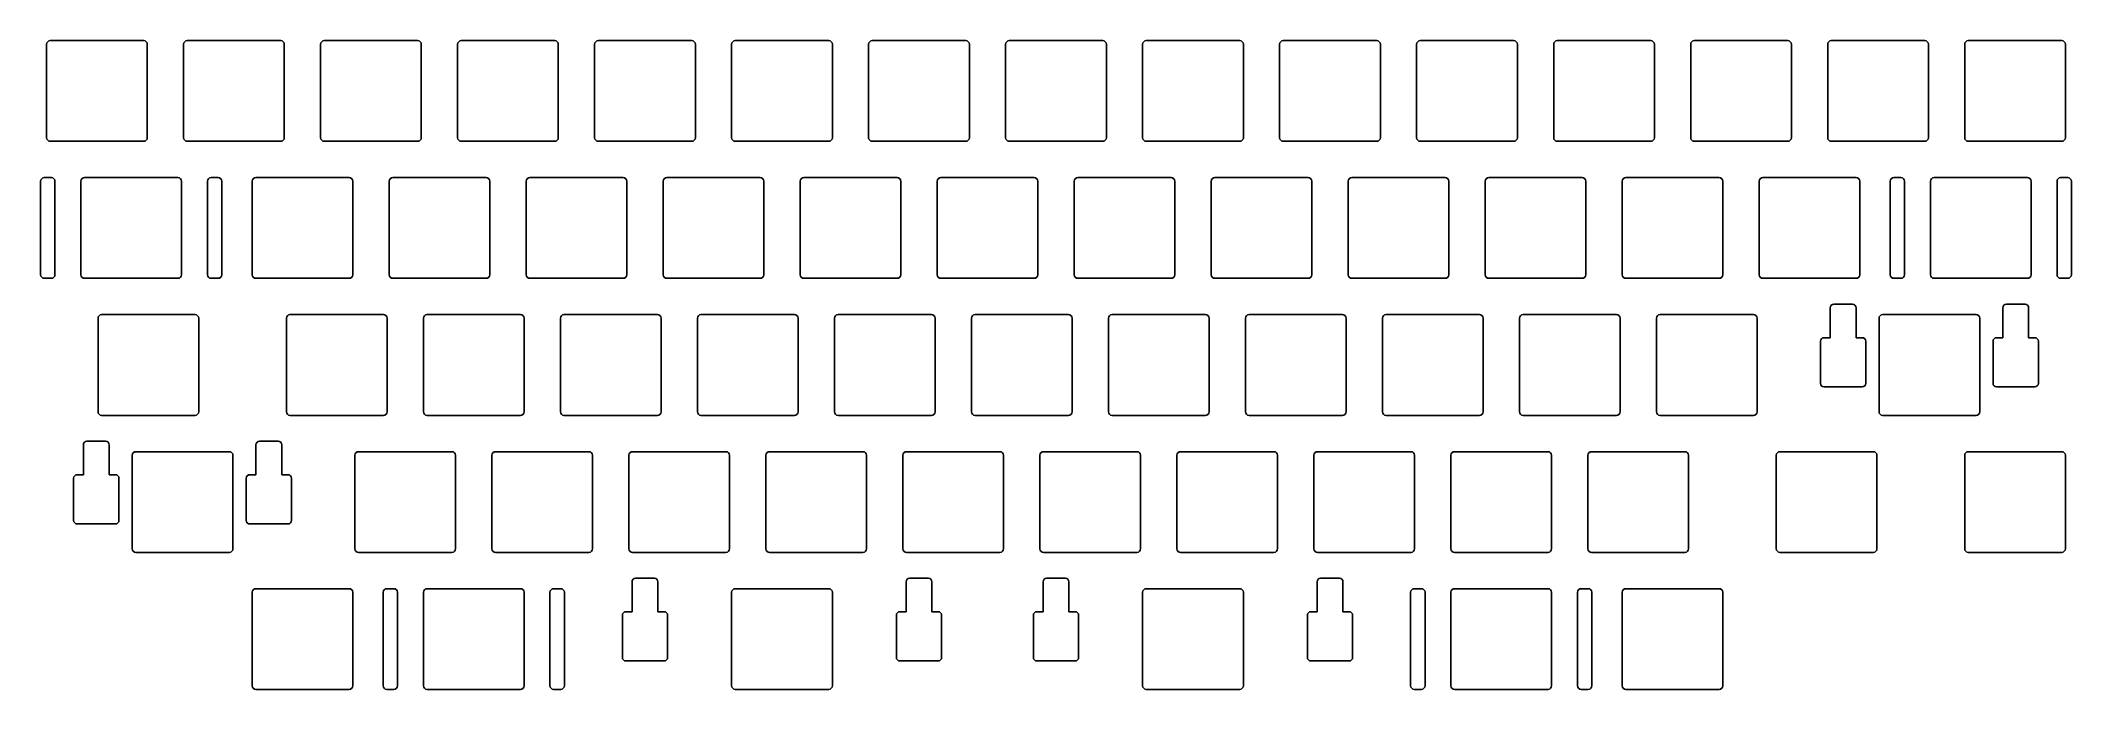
# Model space of a CAD drawing. Header units: millimetres. Extents: x 2 to 284, y -93 to -3.
import ezdxf

# ---------------------------------------------------------------- set-up
doc = ezdxf.new("R2010")
doc.units = ezdxf.units.MM

msp = doc.modelspace()

# ---------------------------------------------------------------- linework, layer by layer
for p, q in [((16.025, -2.525), (3.025, -2.525)), ((35.075, -2.525), (22.075, -2.525)), ((54.125, -2.525), (41.125, -2.525)), ((73.175, -2.525), (60.175, -2.525)), ((92.225, -2.525), (79.225, -2.525)), ((111.275, -2.525), (98.275, -2.525)), ((130.325, -2.525), (117.325, -2.525)), ((149.375, -2.525), (136.375, -2.525)), ((168.425, -2.525), (155.425, -2.525)), ((187.475, -2.525), (174.475, -2.525)), ((206.525, -2.525), (193.525, -2.525)), ((225.575, -2.525), (212.575, -2.525)), ((244.625, -2.525), (231.625, -2.525)), ((263.675, -2.525), (250.675, -2.525)), ((282.725, -2.525), (269.725, -2.525)), ((2.525, -3.025), (2.525, -16.025)), ((16.525, -16.025), (16.525, -3.025)), ((21.575, -3.025), (21.575, -16.025)), ((35.575, -16.025), (35.575, -3.025)), ((40.625, -3.025), (40.625, -16.025)), ((54.625, -16.025), (54.625, -3.025)), ((59.675, -3.025), (59.675, -16.025)), ((73.675, -16.025), (73.675, -3.025)), ((78.725, -3.025), (78.725, -16.025)), ((92.725, -16.025), (92.725, -3.025)), ((97.775, -3.025), (97.775, -16.025)), ((111.775, -16.025), (111.775, -3.025)), ((116.825, -3.025), (116.825, -16.025)), ((130.825, -16.025), (130.825, -3.025)), ((135.875, -3.025), (135.875, -16.025)), ((149.875, -16.025), (149.875, -3.025)), ((154.925, -3.025), (154.925, -16.025)), ((168.925, -16.025), (168.925, -3.025)), ((173.975, -3.025), (173.975, -16.025)), ((187.975, -16.025), (187.975, -3.025)), ((193.025, -3.025), (193.025, -16.025)), ((207.025, -16.025), (207.025, -3.025)), ((212.075, -3.025), (212.075, -16.025)), ((226.075, -16.025), (226.075, -3.025)), ((231.125, -3.025), (231.125, -16.025)), ((245.125, -16.025), (245.125, -3.025)), ((250.175, -3.025), (250.175, -16.025)), ((264.175, -16.025), (264.175, -3.025)), ((269.225, -3.025), (269.225, -16.025)), ((283.225, -16.025), (283.225, -3.025)), ((3.025, -16.525), (16.025, -16.525)), ((22.075, -16.525), (35.075, -16.525)), ((41.125, -16.525), (54.125, -16.525)), ((60.175, -16.525), (73.175, -16.525)), ((79.225, -16.525), (92.225, -16.525)), ((98.275, -16.525), (111.275, -16.525)), ((117.325, -16.525), (130.325, -16.525)), ((136.375, -16.525), (149.375, -16.525)), ((155.425, -16.525), (168.425, -16.525)), ((174.475, -16.525), (187.475, -16.525)), ((193.525, -16.525), (206.525, -16.525)), ((212.575, -16.525), (225.575, -16.525)), ((231.625, -16.525), (244.625, -16.525)), ((250.675, -16.525), (263.675, -16.525)), ((269.725, -16.525), (282.725, -16.525)), ((1.6875, -22.075), (1.6875, -35.075)), ((3.1875, -21.575), (2.1875, -21.575)), ((3.6875, -35.075), (3.6875, -22.075)), ((7.2875, -22.075), (7.2875, -35.075)), ((20.7875, -21.575), (7.7875, -21.575)), ((21.2875, -35.075), (21.2875, -22.075)), ((24.8875, -22.075), (24.8875, -35.075)), ((26.3875, -21.575), (25.3875, -21.575)), ((26.8875, -35.075), (26.8875, -22.075)), ((31.1, -22.075), (31.1, -35.075)), ((44.6, -21.575), (31.6, -21.575)), ((45.1, -35.075), (45.1, -22.075)), ((50.15, -22.075), (50.15, -35.075)), ((63.65, -21.575), (50.65, -21.575)), ((64.15, -35.075), (64.15, -22.075)), ((69.2, -22.075), (69.2, -35.075)), ((82.7, -21.575), (69.7, -21.575)), ((83.2, -35.075), (83.2, -22.075)), ((88.25, -22.075), (88.25, -35.075)), ((101.75, -21.575), (88.75, -21.575)), ((102.25, -35.075), (102.25, -22.075)), ((107.3, -22.075), (107.3, -35.075)), ((120.8, -21.575), (107.8, -21.575)), ((121.3, -35.075), (121.3, -22.075)), ((126.35, -22.075), (126.35, -35.075)), ((139.85, -21.575), (126.85, -21.575)), ((140.35, -35.075), (140.35, -22.075)), ((145.4, -22.075), (145.4, -35.075)), ((158.9, -21.575), (145.9, -21.575)), ((159.4, -35.075), (159.4, -22.075)), ((164.45, -22.075), (164.45, -35.075)), ((177.95, -21.575), (164.95, -21.575)), ((178.45, -35.075), (178.45, -22.075)), ((183.5, -22.075), (183.5, -35.075)), ((197, -21.575), (184, -21.575)), ((197.5, -35.075), (197.5, -22.075)), ((202.55, -22.075), (202.55, -35.075)), ((216.05, -21.575), (203.05, -21.575)), ((216.55, -35.075), (216.55, -22.075)), ((221.6, -22.075), (221.6, -35.075)), ((235.1, -21.575), (222.1, -21.575)), ((235.6, -35.075), (235.6, -22.075)), ((240.65, -22.075), (240.65, -35.075)), ((254.15, -21.575), (241.15, -21.575)), ((254.65, -35.075), (254.65, -22.075)), ((258.8625, -22.075), (258.8625, -35.075)), ((260.3625, -21.575), (259.3625, -21.575)), ((260.8625, -35.075), (260.8625, -22.075)), ((264.4625, -22.075), (264.4625, -35.075)), ((277.9625, -21.575), (264.9625, -21.575)), ((278.4625, -35.075), (278.4625, -22.075)), ((282.0625, -22.075), (282.0625, -35.075)), ((283.5625, -21.575), (282.5625, -21.575)), ((284.0625, -35.075), (284.0625, -22.075)), ((2.1875, -35.575), (3.1875, -35.575)), ((7.7875, -35.575), (20.7875, -35.575)), ((25.3875, -35.575), (26.3875, -35.575)), ((31.6, -35.575), (44.6, -35.575)), ((50.65, -35.575), (63.65, -35.575)), ((69.7, -35.575), (82.7, -35.575)), ((88.75, -35.575), (101.75, -35.575)), ((107.8, -35.575), (120.8, -35.575)), ((126.85, -35.575), (139.85, -35.575)), ((145.9, -35.575), (158.9, -35.575)), ((164.95, -35.575), (177.95, -35.575)), ((184, -35.575), (197, -35.575)), ((203.05, -35.575), (216.05, -35.575)), ((222.1, -35.575), (235.1, -35.575)), ((241.15, -35.575), (254.15, -35.575)), ((259.3625, -35.575), (260.3625, -35.575)), ((264.9625, -35.575), (277.9625, -35.575)), ((282.5625, -35.575), (283.5625, -35.575)), ((253.61875, -39.175), (251.01875, -39.175)), ((277.61875, -39.175), (275.01875, -39.175)), ((9.66875, -41.125), (9.66875, -54.125)), ((23.16875, -40.625), (10.16875, -40.625)), ((23.66875, -54.125), (23.66875, -41.125)), ((35.8625, -41.125), (35.8625, -54.125)), ((49.3625, -40.625), (36.3625, -40.625)), ((49.8625, -54.125), (49.8625, -41.125)), ((54.9125, -41.125), (54.9125, -54.125)), ((68.4125, -40.625), (55.4125, -40.625)), ((68.9125, -54.125), (68.9125, -41.125)), ((73.9625, -41.125), (73.9625, -54.125)), ((87.4625, -40.625), (74.4625, -40.625)), ((87.9625, -54.125), (87.9625, -41.125)), ((93.0125, -41.125), (93.0125, -54.125)), ((106.5125, -40.625), (93.5125, -40.625)), ((107.0125, -54.125), (107.0125, -41.125)), ((112.0625, -41.125), (112.0625, -54.125)), ((125.5625, -40.625), (112.5625, -40.625)), ((126.0625, -54.125), (126.0625, -41.125)), ((131.1125, -41.125), (131.1125, -54.125)), ((144.6125, -40.625), (131.6125, -40.625)), ((145.1125, -54.125), (145.1125, -41.125)), ((150.1625, -41.125), (150.1625, -54.125)), ((163.6625, -40.625), (150.6625, -40.625)), ((164.1625, -54.125), (164.1625, -41.125)), ((169.2125, -41.125), (169.2125, -54.125)), ((182.7125, -40.625), (169.7125, -40.625)), ((183.2125, -54.125), (183.2125, -41.125)), ((188.2625, -41.125), (188.2625, -54.125)), ((201.7625, -40.625), (188.7625, -40.625)), ((202.2625, -54.125), (202.2625, -41.125)), ((207.3125, -41.125), (207.3125, -54.125)), ((220.8125, -40.625), (207.8125, -40.625)), ((221.3125, -54.125), (221.3125, -41.125)), ((226.3625, -41.125), (226.3625, -54.125)), ((239.8625, -40.625), (226.8625, -40.625)), ((240.3625, -54.125), (240.3625, -41.125)), ((250.51875, -39.675), (250.51875, -43.825)), ((254.11875, -43.825), (254.11875, -39.675)), ((257.31875, -41.125), (257.31875, -54.125)), ((270.81875, -40.625), (257.81875, -40.625)), ((271.31875, -54.125), (271.31875, -41.125)), ((274.51875, -39.675), (274.51875, -43.825)), ((278.11875, -43.825), (278.11875, -39.675)), ((249.16875, -44.325), (249.16875, -50.175)), ((250.51875, -43.825), (249.66875, -43.825)), ((254.96875, -43.825), (254.11875, -43.825)), ((255.46875, -50.175), (255.46875, -44.325)), ((273.16875, -44.325), (273.16875, -50.175)), ((274.51875, -43.825), (273.66875, -43.825)), ((278.96875, -43.825), (278.11875, -43.825)), ((279.46875, -50.175), (279.46875, -44.325)), ((249.66875, -50.675), (254.96875, -50.675)), ((273.66875, -50.675), (278.96875, -50.675)), ((10.16875, -54.625), (23.16875, -54.625)), ((36.3625, -54.625), (49.3625, -54.625)), ((55.4125, -54.625), (68.4125, -54.625)), ((74.4625, -54.625), (87.4625, -54.625)), ((93.5125, -54.625), (106.5125, -54.625)), ((112.5625, -54.625), (125.5625, -54.625)), ((131.6125, -54.625), (144.6125, -54.625)), ((150.6625, -54.625), (163.6625, -54.625)), ((169.7125, -54.625), (182.7125, -54.625)), ((188.7625, -54.625), (201.7625, -54.625)), ((207.8125, -54.625), (220.8125, -54.625)), ((226.8625, -54.625), (239.8625, -54.625)), ((257.81875, -54.625), (270.81875, -54.625)), ((7.63125, -58.725), (7.63125, -62.875)), ((10.73125, -58.225), (8.13125, -58.225)), ((11.23125, -62.875), (11.23125, -58.725)), ((31.63125, -58.725), (31.63125, -62.875)), ((34.73125, -58.225), (32.13125, -58.225)), ((35.23125, -62.875), (35.23125, -58.725)), ((14.43125, -60.175), (14.43125, -73.175)), ((27.93125, -59.675), (14.93125, -59.675)), ((28.43125, -73.175), (28.43125, -60.175)), ((45.3875, -60.175), (45.3875, -73.175)), ((58.8875, -59.675), (45.8875, -59.675)), ((59.3875, -73.175), (59.3875, -60.175)), ((64.4375, -60.175), (64.4375, -73.175)), ((77.9375, -59.675), (64.9375, -59.675)), ((78.4375, -73.175), (78.4375, -60.175)), ((83.4875, -60.175), (83.4875, -73.175)), ((96.9875, -59.675), (83.9875, -59.675)), ((97.4875, -73.175), (97.4875, -60.175)), ((102.5375, -60.175), (102.5375, -73.175)), ((116.0375, -59.675), (103.0375, -59.675)), ((116.5375, -73.175), (116.5375, -60.175)), ((121.5875, -60.175), (121.5875, -73.175)), ((135.0875, -59.675), (122.0875, -59.675)), ((135.5875, -73.175), (135.5875, -60.175)), ((140.6375, -60.175), (140.6375, -73.175)), ((154.1375, -59.675), (141.1375, -59.675)), ((154.6375, -73.175), (154.6375, -60.175)), ((159.6875, -60.175), (159.6875, -73.175)), ((173.1875, -59.675), (160.1875, -59.675)), ((173.6875, -73.175), (173.6875, -60.175)), ((178.7375, -60.175), (178.7375, -73.175)), ((192.2375, -59.675), (179.2375, -59.675)), ((192.7375, -73.175), (192.7375, -60.175)), ((197.7875, -60.175), (197.7875, -73.175)), ((211.2875, -59.675), (198.2875, -59.675)), ((211.7875, -73.175), (211.7875, -60.175)), ((216.8375, -60.175), (216.8375, -73.175)), ((230.3375, -59.675), (217.3375, -59.675)), ((230.8375, -73.175), (230.8375, -60.175)), ((243.03125, -60.175), (243.03125, -73.175)), ((256.53125, -59.675), (243.53125, -59.675)), ((257.03125, -73.175), (257.03125, -60.175)), ((269.225, -60.175), (269.225, -73.175)), ((282.725, -59.675), (269.725, -59.675)), ((283.225, -73.175), (283.225, -60.175)), ((6.28125, -63.375), (6.28125, -69.225)), ((7.63125, -62.875), (6.78125, -62.875)), ((12.08125, -62.875), (11.23125, -62.875)), ((12.58125, -69.225), (12.58125, -63.375)), ((30.28125, -63.375), (30.28125, -69.225)), ((31.63125, -62.875), (30.78125, -62.875)), ((36.08125, -62.875), (35.23125, -62.875)), ((36.58125, -69.225), (36.58125, -63.375)), ((6.78125, -69.725), (12.08125, -69.725)), ((30.78125, -69.725), (36.08125, -69.725)), ((14.93125, -73.675), (27.93125, -73.675)), ((45.8875, -73.675), (58.8875, -73.675)), ((64.9375, -73.675), (77.9375, -73.675)), ((83.9875, -73.675), (96.9875, -73.675)), ((103.0375, -73.675), (116.0375, -73.675)), ((122.0875, -73.675), (135.0875, -73.675)), ((141.1375, -73.675), (154.1375, -73.675)), ((160.1875, -73.675), (173.1875, -73.675)), ((179.2375, -73.675), (192.2375, -73.675)), ((198.2875, -73.675), (211.2875, -73.675)), ((217.3375, -73.675), (230.3375, -73.675)), ((243.53125, -73.675), (256.53125, -73.675)), ((269.725, -73.675), (282.725, -73.675)), ((44.6, -78.725), (31.6, -78.725)), ((50.8125, -78.725), (49.8125, -78.725)), ((68.4125, -78.725), (55.4125, -78.725)), ((74.0125, -78.725), (73.0125, -78.725)), ((83.925, -77.775), (83.925, -81.925)), ((87.025, -77.275), (84.425, -77.275)), ((87.525, -81.925), (87.525, -77.775)), ((111.275, -78.725), (98.275, -78.725)), ((122.025, -77.775), (122.025, -81.925)), ((125.125, -77.275), (122.525, -77.275)), ((125.625, -81.925), (125.625, -77.775)), ((141.075, -77.775), (141.075, -81.925)), ((144.175, -77.275), (141.575, -77.275)), ((144.675, -81.925), (144.675, -77.775)), ((168.425, -78.725), (155.425, -78.725)), ((179.175, -77.775), (179.175, -81.925)), ((182.275, -77.275), (179.675, -77.275)), ((182.775, -81.925), (182.775, -77.775)), ((193.6875, -78.725), (192.6875, -78.725)), ((211.2875, -78.725), (198.2875, -78.725)), ((216.8875, -78.725), (215.8875, -78.725)), ((235.1, -78.725), (222.1, -78.725)), ((31.1, -79.225), (31.1, -92.225)), ((45.1, -92.225), (45.1, -79.225)), ((49.3125, -79.225), (49.3125, -92.225)), ((51.3125, -92.225), (51.3125, -79.225)), ((54.9125, -79.225), (54.9125, -92.225)), ((68.9125, -92.225), (68.9125, -79.225)), ((72.5125, -79.225), (72.5125, -92.225)), ((74.5125, -92.225), (74.5125, -79.225)), ((97.775, -79.225), (97.775, -92.225)), ((111.775, -92.225), (111.775, -79.225)), ((154.925, -79.225), (154.925, -92.225)), ((168.925, -92.225), (168.925, -79.225)), ((192.1875, -79.225), (192.1875, -92.225)), ((194.1875, -92.225), (194.1875, -79.225)), ((197.7875, -79.225), (197.7875, -92.225)), ((211.7875, -92.225), (211.7875, -79.225)), ((215.3875, -79.225), (215.3875, -92.225)), ((217.3875, -92.225), (217.3875, -79.225)), ((221.6, -79.225), (221.6, -92.225)), ((235.6, -92.225), (235.6, -79.225)), ((82.575, -82.425), (82.575, -88.275)), ((83.925, -81.925), (83.075, -81.925)), ((88.375, -81.925), (87.525, -81.925)), ((88.875, -88.275), (88.875, -82.425)), ((120.675, -82.425), (120.675, -88.275)), ((122.025, -81.925), (121.175, -81.925)), ((126.475, -81.925), (125.625, -81.925)), ((126.975, -88.275), (126.975, -82.425)), ((139.725, -82.425), (139.725, -88.275)), ((141.075, -81.925), (140.225, -81.925)), ((145.525, -81.925), (144.675, -81.925)), ((146.025, -88.275), (146.025, -82.425)), ((177.825, -82.425), (177.825, -88.275)), ((179.175, -81.925), (178.325, -81.925)), ((183.625, -81.925), (182.775, -81.925)), ((184.125, -88.275), (184.125, -82.425)), ((83.075, -88.775), (88.375, -88.775)), ((121.175, -88.775), (126.475, -88.775)), ((140.225, -88.775), (145.525, -88.775)), ((178.325, -88.775), (183.625, -88.775)), ((31.6, -92.725), (44.6, -92.725)), ((49.8125, -92.725), (50.8125, -92.725)), ((55.4125, -92.725), (68.4125, -92.725)), ((73.0125, -92.725), (74.0125, -92.725)), ((98.275, -92.725), (111.275, -92.725)), ((155.425, -92.725), (168.425, -92.725)), ((192.6875, -92.725), (193.6875, -92.725)), ((198.2875, -92.725), (211.2875, -92.725)), ((215.8875, -92.725), (216.8875, -92.725)), ((222.1, -92.725), (235.1, -92.725))]:
    msp.add_line(p, q)
for centre, start, end in [((3.025, -3.025), 90, 180), ((16.025, -3.025), 0, 90), ((22.075, -3.025), 90, 180), ((35.075, -3.025), 0, 90), ((41.125, -3.025), 90, 180), ((54.125, -3.025), 0, 90), ((60.175, -3.025), 90, 180), ((73.175, -3.025), 0, 90), ((79.225, -3.025), 90, 180), ((92.225, -3.025), 0, 90), ((98.275, -3.025), 90, 180), ((111.275, -3.025), 0, 90), ((117.325, -3.025), 90, 180), ((130.325, -3.025), 0, 90), ((136.375, -3.025), 90, 180), ((149.375, -3.025), 0, 90), ((155.425, -3.025), 90, 180), ((168.425, -3.025), 0, 90), ((174.475, -3.025), 90, 180), ((187.475, -3.025), 0, 90), ((193.525, -3.025), 90, 180), ((206.525, -3.025), 0, 90), ((212.575, -3.025), 90, 180), ((225.575, -3.025), 0, 90), ((231.625, -3.025), 90, 180), ((244.625, -3.025), 0, 90), ((250.675, -3.025), 90, 180), ((263.675, -3.025), 0, 90), ((269.725, -3.025), 90, 180), ((282.725, -3.025), 0, 90), ((3.025, -16.025), 180, 270), ((16.025, -16.025), 270, 0), ((22.075, -16.025), 180, 270), ((35.075, -16.025), 270, 0), ((41.125, -16.025), 180, 270), ((54.125, -16.025), 270, 0), ((60.175, -16.025), 180, 270), ((73.175, -16.025), 270, 0), ((79.225, -16.025), 180, 270), ((92.225, -16.025), 270, 0), ((98.275, -16.025), 180, 270), ((111.275, -16.025), 270, 0), ((117.325, -16.025), 180, 270), ((130.325, -16.025), 270, 0), ((136.375, -16.025), 180, 270), ((149.375, -16.025), 270, 0), ((155.425, -16.025), 180, 270), ((168.425, -16.025), 270, 0), ((174.475, -16.025), 180, 270), ((187.475, -16.025), 270, 0), ((193.525, -16.025), 180, 270), ((206.525, -16.025), 270, 0), ((212.575, -16.025), 180, 270), ((225.575, -16.025), 270, 0), ((231.625, -16.025), 180, 270), ((244.625, -16.025), 270, 0), ((250.675, -16.025), 180, 270), ((263.675, -16.025), 270, 0), ((269.725, -16.025), 180, 270), ((282.725, -16.025), 270, 0), ((2.1875, -22.075), 90, 180), ((3.1875, -22.075), 0, 90), ((7.7875, -22.075), 90, 180), ((20.7875, -22.075), 0, 90), ((25.3875, -22.075), 90, 180), ((26.3875, -22.075), 0, 90), ((31.6, -22.075), 90, 180), ((44.6, -22.075), 0, 90), ((50.65, -22.075), 90, 180), ((63.65, -22.075), 0, 90), ((69.7, -22.075), 90, 180), ((82.7, -22.075), 0, 90), ((88.75, -22.075), 90, 180), ((101.75, -22.075), 0, 90), ((107.8, -22.075), 90, 180), ((120.8, -22.075), 0, 90), ((126.85, -22.075), 90, 180), ((139.85, -22.075), 0, 90), ((145.9, -22.075), 90, 180), ((158.9, -22.075), 0, 90), ((164.95, -22.075), 90, 180), ((177.95, -22.075), 0, 90), ((184, -22.075), 90, 180), ((197, -22.075), 0, 90), ((203.05, -22.075), 90, 180), ((216.05, -22.075), 0, 90), ((222.1, -22.075), 90, 180), ((235.1, -22.075), 0, 90), ((241.15, -22.075), 90, 180), ((254.15, -22.075), 0, 90), ((259.3625, -22.075), 90, 180), ((260.3625, -22.075), 0, 90), ((264.9625, -22.075), 90, 180), ((277.9625, -22.075), 0, 90), ((282.5625, -22.075), 90, 180), ((283.5625, -22.075), 0, 90), ((2.1875, -35.075), 180, 270), ((3.1875, -35.075), 270, 0), ((7.7875, -35.075), 180, 270), ((20.7875, -35.075), 270, 0), ((25.3875, -35.075), 180, 270), ((26.3875, -35.075), 270, 0), ((31.6, -35.075), 180, 270), ((44.6, -35.075), 270, 0), ((50.65, -35.075), 180, 270), ((63.65, -35.075), 270, 0), ((69.7, -35.075), 180, 270), ((82.7, -35.075), 270, 0), ((88.75, -35.075), 180, 270), ((101.75, -35.075), 270, 0), ((107.8, -35.075), 180, 270), ((120.8, -35.075), 270, 0), ((126.85, -35.075), 180, 270), ((139.85, -35.075), 270, 0), ((145.9, -35.075), 180, 270), ((158.9, -35.075), 270, 0), ((164.95, -35.075), 180, 270), ((177.95, -35.075), 270, 0), ((184, -35.075), 180, 270), ((197, -35.075), 270, 0), ((203.05, -35.075), 180, 270), ((216.05, -35.075), 270, 0), ((222.1, -35.075), 180, 270), ((235.1, -35.075), 270, 0), ((241.15, -35.075), 180, 270), ((254.15, -35.075), 270, 0), ((259.3625, -35.075), 180, 270), ((260.3625, -35.075), 270, 0), ((264.9625, -35.075), 180, 270), ((277.9625, -35.075), 270, 0), ((282.5625, -35.075), 180, 270), ((283.5625, -35.075), 270, 0), ((251.01875, -39.675), 90, 180), ((253.61875, -39.675), 0, 90), ((275.01875, -39.675), 90, 180), ((277.61875, -39.675), 0, 90), ((10.16875, -41.125), 90, 180), ((23.16875, -41.125), 0, 90), ((36.3625, -41.125), 90, 180), ((49.3625, -41.125), 0, 90), ((55.4125, -41.125), 90, 180), ((68.4125, -41.125), 0, 90), ((74.4625, -41.125), 90, 180), ((87.4625, -41.125), 0, 90), ((93.5125, -41.125), 90, 180), ((106.5125, -41.125), 0, 90), ((112.5625, -41.125), 90, 180), ((125.5625, -41.125), 0, 90), ((131.6125, -41.125), 90, 180), ((144.6125, -41.125), 0, 90), ((150.6625, -41.125), 90, 180), ((163.6625, -41.125), 0, 90), ((169.7125, -41.125), 90, 180), ((182.7125, -41.125), 0, 90), ((188.7625, -41.125), 90, 180), ((201.7625, -41.125), 0, 90), ((207.8125, -41.125), 90, 180), ((220.8125, -41.125), 0, 90), ((226.8625, -41.125), 90, 180), ((239.8625, -41.125), 0, 90), ((257.81875, -41.125), 90, 180), ((270.81875, -41.125), 0, 90), ((249.66875, -44.325), 90, 180), ((254.96875, -44.325), 0, 90), ((273.66875, -44.325), 90, 180), ((278.96875, -44.325), 0, 90), ((249.66875, -50.175), 180, 270), ((254.96875, -50.175), 270, 0), ((273.66875, -50.175), 180, 270), ((278.96875, -50.175), 270, 0), ((10.16875, -54.125), 180, 270), ((23.16875, -54.125), 270, 0), ((36.3625, -54.125), 180, 270), ((49.3625, -54.125), 270, 0), ((55.4125, -54.125), 180, 270), ((68.4125, -54.125), 270, 0), ((74.4625, -54.125), 180, 270), ((87.4625, -54.125), 270, 0), ((93.5125, -54.125), 180, 270), ((106.5125, -54.125), 270, 0), ((112.5625, -54.125), 180, 270), ((125.5625, -54.125), 270, 0), ((131.6125, -54.125), 180, 270), ((144.6125, -54.125), 270, 0), ((150.6625, -54.125), 180, 270), ((163.6625, -54.125), 270, 0), ((169.7125, -54.125), 180, 270), ((182.7125, -54.125), 270, 0), ((188.7625, -54.125), 180, 270), ((201.7625, -54.125), 270, 0), ((207.8125, -54.125), 180, 270), ((220.8125, -54.125), 270, 0), ((226.8625, -54.125), 180, 270), ((239.8625, -54.125), 270, 0), ((257.81875, -54.125), 180, 270), ((270.81875, -54.125), 270, 0), ((8.13125, -58.725), 90, 180), ((10.73125, -58.725), 0, 90), ((32.13125, -58.725), 90, 180), ((34.73125, -58.725), 0, 90), ((14.93125, -60.175), 90, 180), ((27.93125, -60.175), 0, 90), ((45.8875, -60.175), 90, 180), ((58.8875, -60.175), 0, 90), ((64.9375, -60.175), 90, 180), ((77.9375, -60.175), 0, 90), ((83.9875, -60.175), 90, 180), ((96.9875, -60.175), 0, 90), ((103.0375, -60.175), 90, 180), ((116.0375, -60.175), 0, 90), ((122.0875, -60.175), 90, 180), ((135.0875, -60.175), 0, 90), ((141.1375, -60.175), 90, 180), ((154.1375, -60.175), 0, 90), ((160.1875, -60.175), 90, 180), ((173.1875, -60.175), 0, 90), ((179.2375, -60.175), 90, 180), ((192.2375, -60.175), 0, 90), ((198.2875, -60.175), 90, 180), ((211.2875, -60.175), 0, 90), ((217.3375, -60.175), 90, 180), ((230.3375, -60.175), 0, 90), ((243.53125, -60.175), 90, 180), ((256.53125, -60.175), 0, 90), ((269.725, -60.175), 90, 180), ((282.725, -60.175), 0, 90), ((6.78125, -63.375), 90, 180), ((12.08125, -63.375), 0, 90), ((30.78125, -63.375), 90, 180), ((36.08125, -63.375), 0, 90), ((6.78125, -69.225), 180, 270), ((12.08125, -69.225), 270, 0), ((30.78125, -69.225), 180, 270), ((36.08125, -69.225), 270, 0), ((14.93125, -73.175), 180, 270), ((27.93125, -73.175), 270, 0), ((45.8875, -73.175), 180, 270), ((58.8875, -73.175), 270, 0), ((64.9375, -73.175), 180, 270), ((77.9375, -73.175), 270, 0), ((83.9875, -73.175), 180, 270), ((96.9875, -73.175), 270, 0), ((103.0375, -73.175), 180, 270), ((116.0375, -73.175), 270, 0), ((122.0875, -73.175), 180, 270), ((135.0875, -73.175), 270, 0), ((141.1375, -73.175), 180, 270), ((154.1375, -73.175), 270, 0), ((160.1875, -73.175), 180, 270), ((173.1875, -73.175), 270, 0), ((179.2375, -73.175), 180, 270), ((192.2375, -73.175), 270, 0), ((198.2875, -73.175), 180, 270), ((211.2875, -73.175), 270, 0), ((217.3375, -73.175), 180, 270), ((230.3375, -73.175), 270, 0), ((243.53125, -73.175), 180, 270), ((256.53125, -73.175), 270, 0), ((269.725, -73.175), 180, 270), ((282.725, -73.175), 270, 0), ((31.6, -79.225), 90, 180), ((44.6, -79.225), 0, 90), ((49.8125, -79.225), 90, 180), ((50.8125, -79.225), 0, 90), ((55.4125, -79.225), 90, 180), ((68.4125, -79.225), 0, 90), ((73.0125, -79.225), 90, 180), ((74.0125, -79.225), 0, 90), ((84.425, -77.775), 90, 180), ((87.025, -77.775), 0, 90), ((98.275, -79.225), 90, 180), ((111.275, -79.225), 0, 90), ((122.525, -77.775), 90, 180), ((125.125, -77.775), 0, 90), ((141.575, -77.775), 90, 180), ((144.175, -77.775), 0, 90), ((155.425, -79.225), 90, 180), ((168.425, -79.225), 0, 90), ((179.675, -77.775), 90, 180), ((182.275, -77.775), 0, 90), ((192.6875, -79.225), 90, 180), ((193.6875, -79.225), 0, 90), ((198.2875, -79.225), 90, 180), ((211.2875, -79.225), 0, 90), ((215.8875, -79.225), 90, 180), ((216.8875, -79.225), 0, 90), ((222.1, -79.225), 90, 180), ((235.1, -79.225), 0, 90), ((83.075, -82.425), 90, 180), ((88.375, -82.425), 0, 90), ((121.175, -82.425), 90, 180), ((126.475, -82.425), 0, 90), ((140.225, -82.425), 90, 180), ((145.525, -82.425), 0, 90), ((178.325, -82.425), 90, 180), ((183.625, -82.425), 0, 90), ((83.075, -88.275), 180, 270), ((88.375, -88.275), 270, 0), ((121.175, -88.275), 180, 270), ((126.475, -88.275), 270, 0), ((140.225, -88.275), 180, 270), ((145.525, -88.275), 270, 0), ((178.325, -88.275), 180, 270), ((183.625, -88.275), 270, 0), ((31.6, -92.225), 180, 270), ((44.6, -92.225), 270, 0), ((49.8125, -92.225), 180, 270), ((50.8125, -92.225), 270, 0), ((55.4125, -92.225), 180, 270), ((68.4125, -92.225), 270, 0), ((73.0125, -92.225), 180, 270), ((74.0125, -92.225), 270, 0), ((98.275, -92.225), 180, 270), ((111.275, -92.225), 270, 0), ((155.425, -92.225), 180, 270), ((168.425, -92.225), 270, 0), ((192.6875, -92.225), 180, 270), ((193.6875, -92.225), 270, 0), ((198.2875, -92.225), 180, 270), ((211.2875, -92.225), 270, 0), ((215.8875, -92.225), 180, 270), ((216.8875, -92.225), 270, 0), ((222.1, -92.225), 180, 270), ((235.1, -92.225), 270, 0)]:
    msp.add_arc(centre, 0.5, start, end)

doc.saveas('drawing.dxf')
